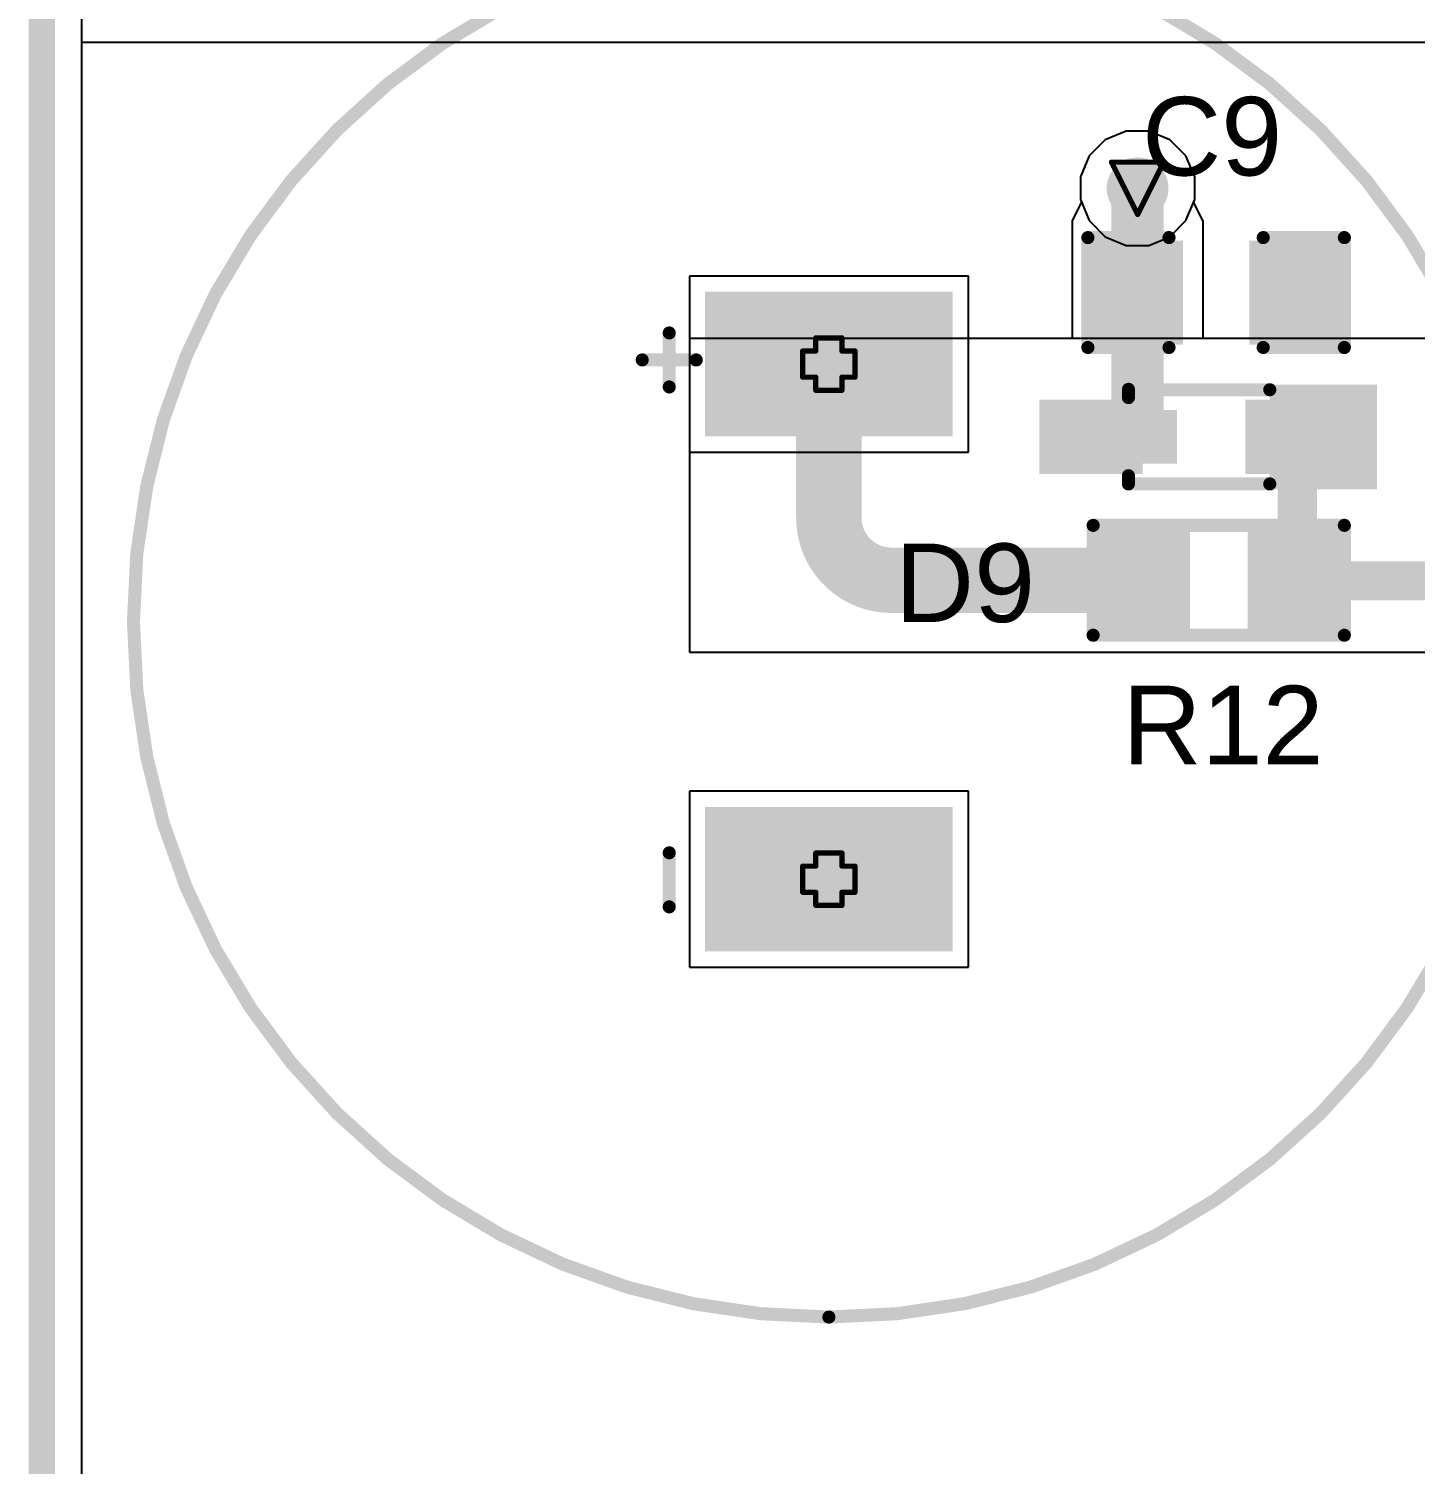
# Model space of a CAD drawing. Header units: inches. Extents: x 0 to 211, y 0 to 201.
# Drawn here: x -0.005 to 0.525, y 1.158 to 1.707 of the extents above; entities that cross this region are included whole.
import ezdxf

# ---------------------------------------------------------------- set-up
doc = ezdxf.new("R2010")
doc.units = ezdxf.units.IN
doc.header["$MEASUREMENT"] = 0
for name, color, linetype in [('Board Outline', 216, 'Continuous'), ('Bottom Layer', 5, 'Continuous'), ('Bottom Overlay', 54, 'Continuous'), ('Bottom Solder', 6, 'Continuous'), ('Drill Drawing', 1, 'Continuous'), ('Layer 1', 16, 'Continuous'), ('Layer 2', 76, 'Continuous'), ('Multi-Layer', 9, 'Continuous'), ('Pad Holes', 156, 'Continuous'), ('Top Layer', 1, 'Continuous'), ('Top Overlay', 2, 'Continuous'), ('Top Paste', 8, 'Continuous'), ('Top Solder', 216, 'Continuous'), ('Via Holes', 16, 'Continuous')]:
    doc.layers.add(name, color=color, linetype=linetype)
doc.styles.add('Arial', font='', dxfattribs={"height": 0.2})
doc.styles.get('Arial').set_extended_font_data('Arial')

# ---------------------------------------------------------------- blocks, each defined once
blk = doc.blocks.new('C___0603_6')
at = {"layer": 'Top Layer'}
for points in [[(-0.015, 0.0175), (-0.015, -0.0175), (-0.045, -0.0175), (-0.045, 0.0175)], [(0.045, 0.0175), (0.045, -0.0175), (0.015, -0.0175), (0.015, 0.0175)]]:
    blk.add_hatch(color=1, dxfattribs=at).paths.add_polyline_path(points)
at = {"layer": 'Top Paste'}
for points in [[(-0.015, 0.0175), (-0.015, -0.0175), (-0.045, -0.0175), (-0.045, 0.0175)], [(0.045, 0.0175), (0.045, -0.0175), (0.015, -0.0175), (0.015, 0.0175)]]:
    blk.add_hatch(color=8, dxfattribs=at).paths.add_polyline_path(points)
at = {"layer": 'Top Solder'}
for points in [[(-0.01264, 0.01986), (-0.01264, -0.01986), (-0.04736, -0.01986), (-0.04736, 0.01986)], [(0.04736, 0.01986), (0.04736, -0.01986), (0.01264, -0.01986), (0.01264, 0.01986)]]:
    blk.add_hatch(color=216, dxfattribs=at).paths.add_polyline_path(points)
at = {"layer": 'Top Overlay'}
for points in [[(-0.049, 0.021, 0.005, 0.005, 0), (-0.049, -0.021, 0.005, 0.005, 0)], [(-0.018, 0.021, 0.005, 0.005, 0), (-0.049, 0.021, 0.005, 0.005, 0)], [(0.049, 0.021, 0.005, 0.005, 0), (0.018, 0.021, 0.005, 0.005, 0)], [(0.049, 0.021, 0.005, 0.005, 0), (0.049, -0.021, 0.005, 0.005, 0)], [(-0.018, -0.021, 0.005, 0.005, 0), (-0.049, -0.021, 0.005, 0.005, 0)], [(0.049, -0.021, 0.005, 0.005, 0), (0.018, -0.021, 0.005, 0.005, 0)]]:
    blk.add_lwpolyline(points, format="xyseb", dxfattribs=at)
for points in [[(-0.05025, 0.021, 0.0025, 0.0025, 1), (-0.04775, 0.021, 0.0025, 0.0025, 1)], [(-0.05025, 0.021, 0.0025, 0.0025, 1), (-0.04775, 0.021, 0.0025, 0.0025, 1)], [(-0.01925, 0.021, 0.0025, 0.0025, 1), (-0.01675, 0.021, 0.0025, 0.0025, 1)], [(0.01675, 0.021, 0.0025, 0.0025, 1), (0.01925, 0.021, 0.0025, 0.0025, 1)], [(0.04775, 0.021, 0.0025, 0.0025, 1), (0.05025, 0.021, 0.0025, 0.0025, 1)], [(0.04775, 0.021, 0.0025, 0.0025, 1), (0.05025, 0.021, 0.0025, 0.0025, 1)], [(-0.05025, -0.021, 0.0025, 0.0025, 1), (-0.04775, -0.021, 0.0025, 0.0025, 1)], [(-0.05025, -0.021, 0.0025, 0.0025, 1), (-0.04775, -0.021, 0.0025, 0.0025, 1)], [(-0.01925, -0.021, 0.0025, 0.0025, 1), (-0.01675, -0.021, 0.0025, 0.0025, 1)], [(0.01675, -0.021, 0.0025, 0.0025, 1), (0.01925, -0.021, 0.0025, 0.0025, 1)], [(0.04775, -0.021, 0.0025, 0.0025, 1), (0.05025, -0.021, 0.0025, 0.0025, 1)], [(0.04775, -0.021, 0.0025, 0.0025, 1), (0.05025, -0.021, 0.0025, 0.0025, 1)]]:
    blk.add_lwpolyline(points, format="xyseb", close=True, dxfattribs=at)
blk = doc.blocks.new('R___0603_187')
at = {"layer": 'Top Layer'}
for points in [[(-0.015, 0.0175), (-0.015, -0.0175), (-0.045, -0.0175), (-0.045, 0.0175)], [(0.045, 0.0175), (0.045, -0.0175), (0.015, -0.0175), (0.015, 0.0175)]]:
    blk.add_hatch(color=1, dxfattribs=at).paths.add_polyline_path(points)
at = {"layer": 'Top Paste'}
for points in [[(-0.015, 0.0175), (-0.015, -0.0175), (-0.045, -0.0175), (-0.045, 0.0175)], [(0.045, 0.0175), (0.045, -0.0175), (0.015, -0.0175), (0.015, 0.0175)]]:
    blk.add_hatch(color=8, dxfattribs=at).paths.add_polyline_path(points)
at = {"layer": 'Top Solder'}
for points in [[(-0.011, 0.0215), (-0.011, -0.0215), (-0.049, -0.0215), (-0.049, 0.0215)], [(0.049, 0.0215), (0.049, -0.0215), (0.011, -0.0215), (0.011, 0.0215)]]:
    blk.add_hatch(color=216, dxfattribs=at).paths.add_polyline_path(points)
at = {"layer": 'Top Overlay'}
for points in [[(-0.048, 0.021, 0.005, 0.005, 0), (-0.048, -0.021, 0.005, 0.005, 0)], [(0.048, 0.021, 0.005, 0.005, 0), (-0.048, 0.021, 0.005, 0.005, 0)], [(0.048, 0.021, 0.005, 0.005, 0), (0.048, -0.021, 0.005, 0.005, 0)], [(0.048, -0.021, 0.005, 0.005, 0), (-0.048, -0.021, 0.005, 0.005, 0)]]:
    blk.add_lwpolyline(points, format="xyseb", dxfattribs=at)
for points in [[(-0.04925, 0.021, 0.0025, 0.0025, 1), (-0.04675, 0.021, 0.0025, 0.0025, 1)], [(-0.04925, 0.021, 0.0025, 0.0025, 1), (-0.04675, 0.021, 0.0025, 0.0025, 1)], [(0.04675, 0.021, 0.0025, 0.0025, 1), (0.04925, 0.021, 0.0025, 0.0025, 1)], [(0.04675, 0.021, 0.0025, 0.0025, 1), (0.04925, 0.021, 0.0025, 0.0025, 1)], [(-0.04925, -0.021, 0.0025, 0.0025, 1), (-0.04675, -0.021, 0.0025, 0.0025, 1)], [(-0.04925, -0.021, 0.0025, 0.0025, 1), (-0.04675, -0.021, 0.0025, 0.0025, 1)], [(0.04675, -0.021, 0.0025, 0.0025, 1), (0.04925, -0.021, 0.0025, 0.0025, 1)], [(0.04675, -0.021, 0.0025, 0.0025, 1), (0.04925, -0.021, 0.0025, 0.0025, 1)]]:
    blk.add_lwpolyline(points, format="xyseb", close=True, dxfattribs=at)
blk = doc.blocks.new('SOD_523F_234')
at = {"layer": 'Top Layer'}
for points in [[(-0.05512, 0.01024), (-0.02362, 0.01024), (-0.02362, -0.01024), (-0.05512, -0.01024)], [(0.02362, 0.01024), (0.05512, 0.01024), (0.05512, -0.01024), (0.02362, -0.01024)]]:
    blk.add_hatch(color=1, dxfattribs=at).paths.add_polyline_path(points)
at = {"layer": 'Top Overlay'}
for points in [[(0.029, 0.01299), (0.07, 0.01299), (0.07, 0.01999), (0.029, 0.01999)], [(0.059, -0.01501), (0.07, -0.01501), (0.07, 0.01399), (0.059, 0.01399)], [(0.02901, -0.02), (0.07001, -0.02), (0.07001, -0.013), (0.02901, -0.013)]]:
    blk.add_hatch(color=2, dxfattribs=at).paths.add_polyline_path(points)
at = {"layer": 'Top Paste'}
for points in [[(-0.05512, 0.01024), (-0.02362, 0.01024), (-0.02362, -0.01024), (-0.05512, -0.01024)], [(0.02362, 0.01024), (0.05512, 0.01024), (0.05512, -0.01024), (0.02362, -0.01024)]]:
    blk.add_hatch(color=8, dxfattribs=at).paths.add_polyline_path(points)
at = {"layer": 'Top Solder'}
for points in [[(-0.05912, 0.01424), (-0.01962, 0.01424), (-0.01962, -0.01424), (-0.05912, -0.01424)], [(0.01962, 0.01424), (0.05912, 0.01424), (0.05912, -0.01424), (0.01962, -0.01424)]]:
    blk.add_hatch(color=216, dxfattribs=at).paths.add_polyline_path(points)
at = {"layer": 'Top Overlay'}
for points in [[(-0.025, 0.015, 0.005, 0.005, 0), (-0.025, 0.01815, 0.005, 0.005, 0)], [(-0.025, 0.018, 0.005, 0.005, 0), (0.029, 0.018, 0.005, 0.005, 0)], [(-0.025, -0.018, 0.005, 0.005, 0), (-0.025, -0.01485, 0.005, 0.005, 0)], [(-0.025, -0.018, 0.005, 0.005, 0), (0.029, -0.018, 0.005, 0.005, 0)]]:
    blk.add_lwpolyline(points, format="xyseb", dxfattribs=at)
for points in [[(-0.02625, 0.01815, 0.0025, 0.0025, 1), (-0.02375, 0.01815, 0.0025, 0.0025, 1)], [(-0.02625, 0.018, 0.0025, 0.0025, 1), (-0.02375, 0.018, 0.0025, 0.0025, 1)], [(-0.02625, 0.015, 0.0025, 0.0025, 1), (-0.02375, 0.015, 0.0025, 0.0025, 1)], [(0.02775, 0.018, 0.0025, 0.0025, 1), (0.03025, 0.018, 0.0025, 0.0025, 1)], [(-0.02625, -0.01485, 0.0025, 0.0025, 1), (-0.02375, -0.01485, 0.0025, 0.0025, 1)], [(-0.02625, -0.018, 0.0025, 0.0025, 1), (-0.02375, -0.018, 0.0025, 0.0025, 1)], [(-0.02625, -0.018, 0.0025, 0.0025, 1), (-0.02375, -0.018, 0.0025, 0.0025, 1)], [(0.02775, -0.018, 0.0025, 0.0025, 1), (0.03025, -0.018, 0.0025, 0.0025, 1)]]:
    blk.add_lwpolyline(points, format="xyseb", close=True, dxfattribs=at)
blk = doc.blocks.new('SC_EB_5R5_474_M_B_378')
at = {"layer": 'Bottom Layer'}
for points in [[(-0.12205, 0.04331), (-0.0748, 0.04331), (-0.0748, -0.04331), (-0.12205, -0.04331)], [(0.0748, 0.04331), (0.12205, 0.04331), (0.12205, -0.04331), (0.0748, -0.04331)]]:
    blk.add_hatch(color=5, dxfattribs=at).paths.add_polyline_path(points)
at = {"layer": 'Bottom Solder'}
for points in [[(-0.12605, 0.04731), (-0.0708, 0.04731), (-0.0708, -0.04731), (-0.12605, -0.04731)], [(0.0708, 0.04731), (0.12605, 0.04731), (0.12605, -0.04731), (0.0708, -0.04731)]]:
    blk.add_hatch(color=6, dxfattribs=at).paths.add_polyline_path(points)
at = {"layer": 'Layer 1'}
for points in [[(-0.12205, 0.04331), (-0.0748, 0.04331), (-0.0748, -0.04331), (-0.12205, -0.04331)], [(0.0748, 0.04331), (0.12205, 0.04331), (0.12205, -0.04331), (0.0748, -0.04331)]]:
    blk.add_hatch(color=16, dxfattribs=at).paths.add_polyline_path(points)
at = {"layer": 'Layer 2'}
for points in [[(-0.12205, 0.04331), (-0.0748, 0.04331), (-0.0748, -0.04331), (-0.12205, -0.04331)], [(0.0748, 0.04331), (0.12205, 0.04331), (0.12205, -0.04331), (0.0748, -0.04331)]]:
    blk.add_hatch(color=76, dxfattribs=at).paths.add_polyline_path(points)
at = {"layer": 'Multi-Layer'}
for points in [[(-0.12205, 0.04331), (-0.0748, 0.04331), (-0.0748, -0.04331), (-0.12205, -0.04331)], [(0.0748, 0.04331), (0.12205, 0.04331), (0.12205, -0.04331), (0.0748, -0.04331)]]:
    blk.add_hatch(color=9, dxfattribs=at).paths.add_polyline_path(points)
at = {"layer": 'Pad Holes'}
for points in [[(-0.08661, 0.02756), (-0.08661, -0.02756), (-0.11024, -0.02756), (-0.11024, 0.02756)], [(0.11024, 0.02756), (0.11024, -0.02756), (0.08661, -0.02756), (0.08661, 0.02756)]]:
    blk.add_hatch(color=7, dxfattribs=at).paths.add_polyline_path(points)
at = {"layer": 'Top Layer'}
for points in [[(-0.12205, 0.04331), (-0.0748, 0.04331), (-0.0748, -0.04331), (-0.12205, -0.04331)], [(0.0748, 0.04331), (0.12205, 0.04331), (0.12205, -0.04331), (0.0748, -0.04331)]]:
    blk.add_hatch(color=1, dxfattribs=at).paths.add_polyline_path(points)
at = {"layer": 'Top Solder'}
for points in [[(-0.12605, 0.04731), (-0.0708, 0.04731), (-0.0708, -0.04731), (-0.12605, -0.04731)], [(0.0708, 0.04731), (0.12605, 0.04731), (0.12605, -0.04731), (0.0708, -0.04731)]]:
    blk.add_hatch(color=216, dxfattribs=at).paths.add_polyline_path(points)
at = {"layer": 'Bottom Overlay'}
for points in [[(0.26575, 0, 0.005, 0.005, 1), (-0.26575, 0, 0.005, 0.005, 1)], [(0.2645, 0, 0.0025, 0.0025, 1), (0.267, 0, 0.0025, 0.0025, 1)], [(-0.10125, -0.05067, 0.0025, 0.0025, 1), (-0.09875, -0.05067, 0.0025, 0.0025, 1)], [(-0.11158, -0.061, 0.0025, 0.0025, 1), (-0.10908, -0.061, 0.0025, 0.0025, 1)], [(-0.09092, -0.061, 0.0025, 0.0025, 1), (-0.08842, -0.061, 0.0025, 0.0025, 1)], [(0.08708, -0.061, 0.0025, 0.0025, 1), (0.08958, -0.061, 0.0025, 0.0025, 1)], [(0.10775, -0.061, 0.0025, 0.0025, 1), (0.11025, -0.061, 0.0025, 0.0025, 1)], [(-0.10125, -0.07133, 0.0025, 0.0025, 1), (-0.09875, -0.07133, 0.0025, 0.0025, 1)]]:
    blk.add_lwpolyline(points, format="xyseb", close=True, dxfattribs=at)
for points in [[(-0.1, -0.07133, 0.005, 0.005, 0), (-0.1, -0.05067, 0.005, 0.005, 0)], [(-0.08967, -0.061, 0.005, 0.005, 0), (-0.11033, -0.061, 0.005, 0.005, 0)], [(0.109, -0.061, 0.005, 0.005, 0), (0.08833, -0.061, 0.005, 0.005, 0)]]:
    blk.add_lwpolyline(points, format="xyseb", dxfattribs=at)

msp = doc.modelspace()

# ---------------------------------------------------------------- hatches: boundary and pattern name
at = {"layer": 'Bottom Layer'}
h = msp.add_hatch(color=5, dxfattribs=at)
edge = h.paths.add_edge_path()
edge.add_arc((0.41877, 1.64592), 0.01181, 0, 360)
at = {"layer": 'Layer 1'}
h = msp.add_hatch(color=16, dxfattribs=at)
edge = h.paths.add_edge_path()
edge.add_arc((0.41877, 1.64592), 0.01181, 0, 360)
at = {"layer": 'Layer 2'}
h = msp.add_hatch(color=76, dxfattribs=at)
edge = h.paths.add_edge_path()
edge.add_arc((0.41877, 1.64592), 0.01181, 0, 360)
at = {"layer": 'Top Layer'}
h = msp.add_hatch(color=1, dxfattribs=at)
edge = h.paths.add_edge_path()
edge.add_arc((0.41877, 1.64592), 0.01181, 0, 360)
msp.add_hatch(color=1, dxfattribs=at).paths.add_polyline_path([(0.43377, 1.5407), (0.43377, 1.56118), (0.38515, 1.56118), (0.38515, 1.5407)])
at = {"layer": 'Via Holes'}
h = msp.add_hatch(color=7, dxfattribs=at)
edge = h.paths.add_edge_path()
edge.add_arc((0.41877, 1.64592), 0.00591, 0, 360)

# ---------------------------------------------------------------- linework, layer by layer
at = {"layer": 'Board Outline'}
msp.add_lwpolyline([(0, 0, 0.01, 0.01, 0), (0, 4.72441, 0.01, 0.01, 0)], format="xyseb", dxfattribs=at)
at = {"layer": 'Bottom Layer'}
for p, q in [((0.01529, 0.16319), (0.01529, 1.7018)), ((0.01529, 1.7018), (0.53472, 1.7018)), ((0.40642, 1.66441), (0.40028, 1.65827)), ((0.41443, 1.66773), (0.40642, 1.66441)), ((0.42311, 1.66773), (0.41443, 1.66773)), ((0.43113, 1.66441), (0.42311, 1.66773)), ((0.43726, 1.65827), (0.43113, 1.66441)), ((0.40028, 1.65827), (0.39696, 1.65026)), ((0.44058, 1.65026), (0.43726, 1.65827)), ((0.39696, 1.65026), (0.39696, 1.64158)), ((0.44058, 1.64158), (0.44058, 1.65026)), ((0.39696, 1.64158), (0.40028, 1.63356)), ((0.43726, 1.63356), (0.44058, 1.64158)), ((0.40028, 1.63356), (0.40642, 1.62743)), ((0.43113, 1.62743), (0.43726, 1.63356)), ((0.40642, 1.62743), (0.41443, 1.62411)), ((0.41443, 1.62411), (0.42311, 1.62411)), ((0.42311, 1.62411), (0.43113, 1.62743)), ((0.35409, 1.61236), (0.24747, 1.61236)), ((0.24747, 1.61236), (0.24747, 1.54512)), ((0.35409, 1.54512), (0.35409, 1.61236)), ((0.24747, 1.54512), (0.35409, 1.54512))]:
    msp.add_line(p, q, dxfattribs=at)
at = {"layer": 'Drill Drawing'}
for points in [[(0.40877, 1.65592, 0.002, 0.002, 0), (0.42877, 1.65592, 0.002, 0.002, 0)], [(0.40877, 1.65592, 0.002, 0.002, 0), (0.41877, 1.63592, 0.002, 0.002, 0)], [(0.41877, 1.63592, 0.002, 0.002, 0), (0.42877, 1.65592, 0.002, 0.002, 0)], [(0.29578, 1.58374, 0.002, 0.002, 0), (0.29578, 1.58874, 0.002, 0.002, 0)], [(0.29578, 1.58874, 0.002, 0.002, 0), (0.30578, 1.58874, 0.002, 0.002, 0)], [(0.30578, 1.58374, 0.002, 0.002, 0), (0.30578, 1.58874, 0.002, 0.002, 0)], [(0.29078, 1.57374, 0.002, 0.002, 0), (0.29078, 1.58374, 0.002, 0.002, 0)], [(0.29078, 1.58374, 0.002, 0.002, 0), (0.29578, 1.58374, 0.002, 0.002, 0)], [(0.30578, 1.58374, 0.002, 0.002, 0), (0.31078, 1.58374, 0.002, 0.002, 0)], [(0.31078, 1.57374, 0.002, 0.002, 0), (0.31078, 1.58374, 0.002, 0.002, 0)], [(0.29078, 1.57374, 0.002, 0.002, 0), (0.29578, 1.57374, 0.002, 0.002, 0)], [(0.29578, 1.56874, 0.002, 0.002, 0), (0.29578, 1.57374, 0.002, 0.002, 0)], [(0.30578, 1.57374, 0.002, 0.002, 0), (0.31078, 1.57374, 0.002, 0.002, 0)], [(0.30578, 1.56874, 0.002, 0.002, 0), (0.30578, 1.57374, 0.002, 0.002, 0)], [(0.29578, 1.56874, 0.002, 0.002, 0), (0.30578, 1.56874, 0.002, 0.002, 0)], [(0.29578, 1.38689, 0.002, 0.002, 0), (0.29578, 1.39189, 0.002, 0.002, 0)], [(0.29578, 1.39189, 0.002, 0.002, 0), (0.30578, 1.39189, 0.002, 0.002, 0)], [(0.30578, 1.38689, 0.002, 0.002, 0), (0.30578, 1.39189, 0.002, 0.002, 0)], [(0.29078, 1.37689, 0.002, 0.002, 0), (0.29078, 1.38689, 0.002, 0.002, 0)], [(0.29078, 1.38689, 0.002, 0.002, 0), (0.29578, 1.38689, 0.002, 0.002, 0)], [(0.30578, 1.38689, 0.002, 0.002, 0), (0.31078, 1.38689, 0.002, 0.002, 0)], [(0.31078, 1.37689, 0.002, 0.002, 0), (0.31078, 1.38689, 0.002, 0.002, 0)], [(0.29078, 1.37689, 0.002, 0.002, 0), (0.29578, 1.37689, 0.002, 0.002, 0)], [(0.29578, 1.37189, 0.002, 0.002, 0), (0.29578, 1.37689, 0.002, 0.002, 0)], [(0.30578, 1.37689, 0.002, 0.002, 0), (0.31078, 1.37689, 0.002, 0.002, 0)], [(0.30578, 1.37189, 0.002, 0.002, 0), (0.30578, 1.37689, 0.002, 0.002, 0)], [(0.29578, 1.37189, 0.002, 0.002, 0), (0.30578, 1.37189, 0.002, 0.002, 0)]]:
    msp.add_lwpolyline(points, format="xyseb", dxfattribs=at)
for points in [[(0.40827, 1.65592, 0.001, 0.001, 1), (0.40927, 1.65592, 0.001, 0.001, 1)], [(0.40827, 1.65592, 0.001, 0.001, 1), (0.40927, 1.65592, 0.001, 0.001, 1)], [(0.42827, 1.65592, 0.001, 0.001, 1), (0.42927, 1.65592, 0.001, 0.001, 1)], [(0.42827, 1.65592, 0.001, 0.001, 1), (0.42927, 1.65592, 0.001, 0.001, 1)], [(0.41827, 1.63592, 0.001, 0.001, 1), (0.41927, 1.63592, 0.001, 0.001, 1)], [(0.41827, 1.63592, 0.001, 0.001, 1), (0.41927, 1.63592, 0.001, 0.001, 1)], [(0.29528, 1.58874, 0.001, 0.001, 1), (0.29628, 1.58874, 0.001, 0.001, 1)], [(0.29528, 1.58874, 0.001, 0.001, 1), (0.29628, 1.58874, 0.001, 0.001, 1)], [(0.30528, 1.58874, 0.001, 0.001, 1), (0.30628, 1.58874, 0.001, 0.001, 1)], [(0.30528, 1.58874, 0.001, 0.001, 1), (0.30628, 1.58874, 0.001, 0.001, 1)], [(0.29028, 1.58374, 0.001, 0.001, 1), (0.29128, 1.58374, 0.001, 0.001, 1)], [(0.29028, 1.58374, 0.001, 0.001, 1), (0.29128, 1.58374, 0.001, 0.001, 1)], [(0.29528, 1.58374, 0.001, 0.001, 1), (0.29628, 1.58374, 0.001, 0.001, 1)], [(0.29528, 1.58374, 0.001, 0.001, 1), (0.29628, 1.58374, 0.001, 0.001, 1)], [(0.30528, 1.58374, 0.001, 0.001, 1), (0.30628, 1.58374, 0.001, 0.001, 1)], [(0.30528, 1.58374, 0.001, 0.001, 1), (0.30628, 1.58374, 0.001, 0.001, 1)], [(0.31028, 1.58374, 0.001, 0.001, 1), (0.31128, 1.58374, 0.001, 0.001, 1)], [(0.31028, 1.58374, 0.001, 0.001, 1), (0.31128, 1.58374, 0.001, 0.001, 1)], [(0.29028, 1.57374, 0.001, 0.001, 1), (0.29128, 1.57374, 0.001, 0.001, 1)], [(0.29028, 1.57374, 0.001, 0.001, 1), (0.29128, 1.57374, 0.001, 0.001, 1)], [(0.29528, 1.57374, 0.001, 0.001, 1), (0.29628, 1.57374, 0.001, 0.001, 1)], [(0.29528, 1.57374, 0.001, 0.001, 1), (0.29628, 1.57374, 0.001, 0.001, 1)], [(0.30528, 1.57374, 0.001, 0.001, 1), (0.30628, 1.57374, 0.001, 0.001, 1)], [(0.30528, 1.57374, 0.001, 0.001, 1), (0.30628, 1.57374, 0.001, 0.001, 1)], [(0.31028, 1.57374, 0.001, 0.001, 1), (0.31128, 1.57374, 0.001, 0.001, 1)], [(0.31028, 1.57374, 0.001, 0.001, 1), (0.31128, 1.57374, 0.001, 0.001, 1)], [(0.29528, 1.56874, 0.001, 0.001, 1), (0.29628, 1.56874, 0.001, 0.001, 1)], [(0.29528, 1.56874, 0.001, 0.001, 1), (0.29628, 1.56874, 0.001, 0.001, 1)], [(0.30528, 1.56874, 0.001, 0.001, 1), (0.30628, 1.56874, 0.001, 0.001, 1)], [(0.30528, 1.56874, 0.001, 0.001, 1), (0.30628, 1.56874, 0.001, 0.001, 1)], [(0.29528, 1.39189, 0.001, 0.001, 1), (0.29628, 1.39189, 0.001, 0.001, 1)], [(0.29528, 1.39189, 0.001, 0.001, 1), (0.29628, 1.39189, 0.001, 0.001, 1)], [(0.30528, 1.39189, 0.001, 0.001, 1), (0.30628, 1.39189, 0.001, 0.001, 1)], [(0.30528, 1.39189, 0.001, 0.001, 1), (0.30628, 1.39189, 0.001, 0.001, 1)], [(0.29028, 1.38689, 0.001, 0.001, 1), (0.29128, 1.38689, 0.001, 0.001, 1)], [(0.29028, 1.38689, 0.001, 0.001, 1), (0.29128, 1.38689, 0.001, 0.001, 1)], [(0.29528, 1.38689, 0.001, 0.001, 1), (0.29628, 1.38689, 0.001, 0.001, 1)], [(0.29528, 1.38689, 0.001, 0.001, 1), (0.29628, 1.38689, 0.001, 0.001, 1)], [(0.30528, 1.38689, 0.001, 0.001, 1), (0.30628, 1.38689, 0.001, 0.001, 1)], [(0.30528, 1.38689, 0.001, 0.001, 1), (0.30628, 1.38689, 0.001, 0.001, 1)], [(0.31028, 1.38689, 0.001, 0.001, 1), (0.31128, 1.38689, 0.001, 0.001, 1)], [(0.31028, 1.38689, 0.001, 0.001, 1), (0.31128, 1.38689, 0.001, 0.001, 1)], [(0.29028, 1.37689, 0.001, 0.001, 1), (0.29128, 1.37689, 0.001, 0.001, 1)], [(0.29028, 1.37689, 0.001, 0.001, 1), (0.29128, 1.37689, 0.001, 0.001, 1)], [(0.29528, 1.37689, 0.001, 0.001, 1), (0.29628, 1.37689, 0.001, 0.001, 1)], [(0.29528, 1.37689, 0.001, 0.001, 1), (0.29628, 1.37689, 0.001, 0.001, 1)], [(0.30528, 1.37689, 0.001, 0.001, 1), (0.30628, 1.37689, 0.001, 0.001, 1)], [(0.30528, 1.37689, 0.001, 0.001, 1), (0.30628, 1.37689, 0.001, 0.001, 1)], [(0.31028, 1.37689, 0.001, 0.001, 1), (0.31128, 1.37689, 0.001, 0.001, 1)], [(0.31028, 1.37689, 0.001, 0.001, 1), (0.31128, 1.37689, 0.001, 0.001, 1)], [(0.29528, 1.37189, 0.001, 0.001, 1), (0.29628, 1.37189, 0.001, 0.001, 1)], [(0.29528, 1.37189, 0.001, 0.001, 1), (0.29628, 1.37189, 0.001, 0.001, 1)], [(0.30528, 1.37189, 0.001, 0.001, 1), (0.30628, 1.37189, 0.001, 0.001, 1)], [(0.30528, 1.37189, 0.001, 0.001, 1), (0.30628, 1.37189, 0.001, 0.001, 1)]]:
    msp.add_lwpolyline(points, format="xyseb", close=True, dxfattribs=at)
at = {"layer": 'Layer 1'}
for p, q in [((0.01529, 0.16319), (0.01529, 4.56122)), ((0.40642, 1.66441), (0.40028, 1.65827)), ((0.41443, 1.66773), (0.40642, 1.66441)), ((0.42311, 1.66773), (0.41443, 1.66773)), ((0.43113, 1.66441), (0.42311, 1.66773)), ((0.43726, 1.65827), (0.43113, 1.66441)), ((0.40028, 1.65827), (0.39696, 1.65026)), ((0.44058, 1.65026), (0.43726, 1.65827)), ((0.39696, 1.65026), (0.39696, 1.64158)), ((0.44058, 1.64158), (0.44058, 1.65026)), ((0.39696, 1.64158), (0.40028, 1.63356)), ((0.43726, 1.63356), (0.44058, 1.64158)), ((0.40028, 1.63356), (0.40642, 1.62743)), ((0.43113, 1.62743), (0.43726, 1.63356)), ((0.40642, 1.62743), (0.41443, 1.62411)), ((0.41443, 1.62411), (0.42311, 1.62411)), ((0.42311, 1.62411), (0.43113, 1.62743)), ((0.35409, 1.61236), (0.24747, 1.61236)), ((0.24747, 1.61236), (0.24747, 1.54512)), ((0.35409, 1.54512), (0.35409, 1.61236)), ((0.24747, 1.54512), (0.35409, 1.54512))]:
    msp.add_line(p, q, dxfattribs=at)
at = {"layer": 'Layer 2'}
for p, q in [((0.01529, 0.16319), (0.01529, 3.62563)), ((0.35409, 1.61236), (0.24747, 1.61236)), ((0.24747, 1.61236), (0.24747, 1.54512)), ((0.35409, 1.54512), (0.35409, 1.61236)), ((0.24747, 1.54512), (0.35409, 1.54512)), ((0.35409, 1.41551), (0.24747, 1.41551)), ((0.24747, 1.41551), (0.24747, 1.34827)), ((0.35409, 1.34827), (0.35409, 1.41551)), ((0.24747, 1.34827), (0.35409, 1.34827))]:
    msp.add_line(p, q, dxfattribs=at)
at = {"layer": 'Top Layer'}
for p, q in [((0.01529, 0.16319), (0.01529, 3.57029)), ((0.40642, 1.66441), (0.40028, 1.65827)), ((0.41443, 1.66773), (0.40642, 1.66441)), ((0.42311, 1.66773), (0.41443, 1.66773)), ((0.43113, 1.66441), (0.42311, 1.66773)), ((0.43726, 1.65827), (0.43113, 1.66441)), ((0.40028, 1.65827), (0.39696, 1.65026)), ((0.44058, 1.65026), (0.43726, 1.65827)), ((0.39696, 1.65026), (0.39696, 1.64158)), ((0.44058, 1.64158), (0.44058, 1.65026)), ((0.39737, 1.64058), (0.3938, 1.63358)), ((0.39696, 1.64158), (0.39737, 1.64058)), ((0.44017, 1.64058), (0.44058, 1.64158)), ((0.44374, 1.63358), (0.44017, 1.64058)), ((0.3938, 1.63358), (0.39377, 1.63358)), ((0.39377, 1.63358), (0.39377, 1.58858)), ((0.44377, 1.63358), (0.44374, 1.63358)), ((0.44377, 1.58858), (0.44377, 1.63358)), ((0.35409, 1.61236), (0.24747, 1.61236)), ((0.24747, 1.61236), (0.24747, 1.54512)), ((0.35409, 1.58858), (0.35409, 1.61236)), ((0.24747, 1.58858), (0.24747, 1.46862)), ((0.60627, 1.58858), (0.24747, 1.58858)), ((0.39377, 1.58858), (0.35409, 1.58858)), ((0.52524, 1.58858), (0.44377, 1.58858)), ((0.24747, 1.54512), (0.24747, 1.46862)), ((0.24747, 1.46862), (0.60627, 1.46862)), ((0.24747, 1.46862), (0.39477, 1.46862)), ((0.39477, 1.46862), (0.39477, 1.46862)), ((0.39477, 1.46862), (0.44477, 1.46862)), ((0.44477, 1.46862), (0.44477, 1.46862)), ((0.44477, 1.46862), (0.60627, 1.46862))]:
    msp.add_line(p, q, dxfattribs=at)
for points in [[(0.41877, 1.60608, 0.02, 0.02, 0), (0.41877, 1.64592, 0.02, 0.02, 0)], [(0.41877, 1.55306, 0.02, 0.02, 0), (0.41877, 1.60608, 0.02, 0.02, 0)], [(0.30078, 1.52, 0.025, 0.025, 0), (0.30078, 1.57874, 0.025, 0.025, 0)], [(0.41877, 1.55306, 0.01, 0.01, -0.414214), (0.41665, 1.55094, 0.01, 0.01, 0)], [(0.47964, 1.55094, 0.015, 0.015, 0), (0.47977, 1.55094, 0.015, 0.015, 0)], [(0.47977, 1.49612, 0.015, 0.015, 0), (0.47977, 1.55094, 0.015, 0.015, 0)], [(0.32466, 1.49612, 0.025, 0.025, -0.414214), (0.30078, 1.52, 0.025, 0.025, 0)], [(0.32466, 1.49612, 0.025, 0.025, 0), (0.41977, 1.49612, 0.025, 0.025, 0)], [(0.47977, 1.49592, 0.015, 0.015, 0), (0.47977, 1.49612, 0.015, 0.015, 0)], [(0.47977, 1.49592, 0.015, 0.015, 0), (0.56576, 1.49592, 0.015, 0.015, 0)]]:
    msp.add_lwpolyline(points, format="xyseb", dxfattribs=at)
for points in [[(0.41377, 1.64592, 0.01, 0.01, 1), (0.42377, 1.64592, 0.01, 0.01, 1)], [(0.41377, 1.60608, 0.01, 0.01, 1), (0.42377, 1.60608, 0.01, 0.01, 1)], [(0.41377, 1.60608, 0.01, 0.01, 1), (0.42377, 1.60608, 0.01, 0.01, 1)], [(0.29453, 1.57874, 0.0125, 0.0125, 1), (0.30703, 1.57874, 0.0125, 0.0125, 1)], [(0.41377, 1.55306, 0.01, 0.01, 1), (0.42377, 1.55306, 0.01, 0.01, 1)], [(0.41627, 1.55306, 0.005, 0.005, 1), (0.42127, 1.55306, 0.005, 0.005, 1)], [(0.47589, 1.55094, 0.0075, 0.0075, 1), (0.48339, 1.55094, 0.0075, 0.0075, 1)], [(0.47602, 1.55094, 0.0075, 0.0075, 1), (0.48352, 1.55094, 0.0075, 0.0075, 1)], [(0.47602, 1.55094, 0.0075, 0.0075, 1), (0.48352, 1.55094, 0.0075, 0.0075, 1)], [(0.41415, 1.55094, 0.005, 0.005, 1), (0.41915, 1.55094, 0.005, 0.005, 1)], [(0.29453, 1.52, 0.0125, 0.0125, 1), (0.30703, 1.52, 0.0125, 0.0125, 1)], [(0.29453, 1.52, 0.0125, 0.0125, 1), (0.30703, 1.52, 0.0125, 0.0125, 1)], [(0.31841, 1.49612, 0.0125, 0.0125, 1), (0.33091, 1.49612, 0.0125, 0.0125, 1)], [(0.31841, 1.49612, 0.0125, 0.0125, 1), (0.33091, 1.49612, 0.0125, 0.0125, 1)], [(0.41352, 1.49612, 0.0125, 0.0125, 1), (0.42602, 1.49612, 0.0125, 0.0125, 1)], [(0.47602, 1.49612, 0.0075, 0.0075, 1), (0.48352, 1.49612, 0.0075, 0.0075, 1)], [(0.47602, 1.49612, 0.0075, 0.0075, 1), (0.48352, 1.49612, 0.0075, 0.0075, 1)], [(0.47602, 1.49592, 0.0075, 0.0075, 1), (0.48352, 1.49592, 0.0075, 0.0075, 1)], [(0.47602, 1.49592, 0.0075, 0.0075, 1), (0.48352, 1.49592, 0.0075, 0.0075, 1)]]:
    msp.add_lwpolyline(points, format="xyseb", close=True, dxfattribs=at)

# ---------------------------------------------------------------- block references
for name, p, rotation in [('SC_EB_5R5_474_M_B_378', (0.30078, 1.48032), 270), ('C___0603_6', (0.44877, 1.60608), 180), ('R___0603_187', (0.44977, 1.49612), 180)]:
    msp.add_blockref(name, p, dxfattribs=dict(rotation=rotation))
msp.add_blockref('SOD_523F_234', (0.44027, 1.55094))

# ---------------------------------------------------------------- texts
at = {"layer": 'Top Overlay', "style": 'Arial'}
for s, p in [('C9', (0.42047, 1.65082)), ('D9', (0.32602, 1.48017)), ('R12', (0.41297, 1.42582))]:
    msp.add_text(s, height=0.03, dxfattribs=at).set_placement(p)

doc.saveas('drawing.dxf')
